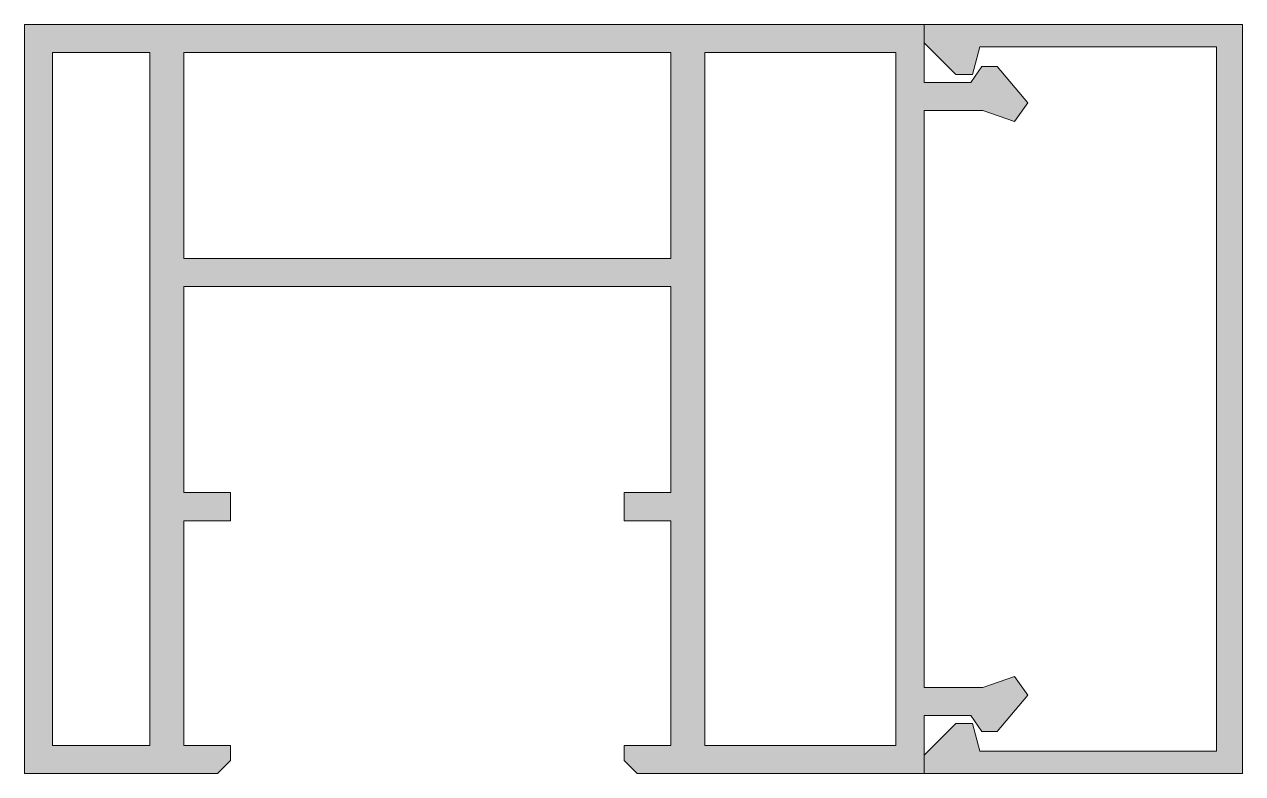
# Model space of a CAD drawing. Header units: metres. Extents: x -65 to 0, y 0 to 40.
import ezdxf

# ---------------------------------------------------------------- set-up
doc = ezdxf.new("R2010")
doc.units = ezdxf.units.M
doc.layers.add('A-DETL-GENF', color=92, linetype='Continuous', lineweight=18)

# ---------------------------------------------------------------- blocks, each defined once
blk = doc.blocks.new('31 Harol SC900iso - horizontaal-4586020-00_0 Basismaterialen')
at = {"layer": 'A-DETL-GENF'}
h = blk.add_hatch(color=256, dxfattribs=at)
h.paths.add_polyline_path([(-17, 0), (-17, 3.105), (-14.5, 3.105), (-13.906, 2.257), (-13.089, 2.257), (-11.466, 4.191), (-12.164, 5.188), (-13.857, 4.605), (-17, 4.605), (-17, 35.395), (-13.857, 35.395), (-12.164, 34.812), (-11.466, 35.809), (-13.089, 37.743), (-13.906, 37.743), (-14.5, 36.895), (-17, 36.895), (-17, 40), (-65, 40), (-65, 0), (-54.694, 0), (-54, 0.694), (-54, 1.5), (-56.5, 1.5), (-56.5, 13.5), (-54, 13.5), (-54, 15), (-56.5, 15), (-56.5, 26), (-30.5, 26), (-30.5, 15), (-33, 15), (-33, 13.5), (-30.5, 13.5), (-30.5, 1.5), (-33, 1.5), (-33, 0.694), (-32.306, 0)])
h.paths.add_polyline_path([(-18.5, 1.5), (-28.7, 1.5), (-28.7, 38.5), (-18.5, 38.5)])
h.paths.add_polyline_path([(-63.5, 1.5), (-63.5, 38.5), (-58.3, 38.5), (-58.3, 1.5)])
h.paths.add_polyline_path([(-30.5, 27.5), (-56.5, 27.5), (-56.5, 38.5), (-30.5, 38.5)])
blk.add_hatch(color=256, dxfattribs=at).paths.add_polyline_path([(0, 0), (0, 40), (-17, 40), (-17, 39.02), (-15.298, 37.318), (-14.415, 37.318), (-14.017, 38.8), (-1.4, 38.8), (-1.4, 1.2), (-14.017, 1.2), (-14.415, 2.682), (-15.298, 2.682), (-17, 0.98), (-17, 0)])
for p, q in [((-65, 40), (-65, 0)), ((-17, 40), (-65, 40)), ((0, 40), (-17, 40)), ((-17, 36.895), (-17, 40)), ((0, 0), (0, 40)), ((-17, 39.02), (-15.298, 37.318)), ((-63.5, 1.5), (-63.5, 38.5)), ((-63.5, 38.5), (-58.3, 38.5)), ((-58.3, 38.5), (-58.3, 1.5)), ((-56.5, 27.5), (-56.5, 38.5)), ((-56.5, 38.5), (-30.5, 38.5)), ((-30.5, 38.5), (-30.5, 27.5)), ((-28.7, 38.5), (-18.5, 38.5)), ((-28.7, 1.5), (-28.7, 38.5)), ((-18.5, 38.5), (-18.5, 1.5)), ((-14.415, 37.318), (-14.017, 38.8)), ((-14.017, 38.8), (-1.4, 38.8)), ((-1.4, 38.8), (-1.4, 1.2)), ((-13.906, 37.743), (-14.5, 36.895)), ((-13.089, 37.743), (-13.906, 37.743)), ((-11.466, 35.809), (-13.089, 37.743)), ((-15.298, 37.318), (-14.415, 37.318)), ((-14.5, 36.895), (-17, 36.895)), ((-12.164, 34.812), (-11.466, 35.809)), ((-17, 4.605), (-17, 35.395)), ((-17, 35.395), (-13.857, 35.395)), ((-13.857, 35.395), (-12.164, 34.812)), ((-30.5, 27.5), (-56.5, 27.5)), ((-56.5, 15), (-56.5, 26)), ((-56.5, 26), (-30.5, 26)), ((-30.5, 26), (-30.5, 15)), ((-54, 15), (-56.5, 15)), ((-54, 13.5), (-54, 15)), ((-30.5, 15), (-33, 15)), ((-33, 15), (-33, 13.5)), ((-56.5, 1.5), (-56.5, 13.5)), ((-56.5, 13.5), (-54, 13.5)), ((-33, 13.5), (-30.5, 13.5)), ((-30.5, 13.5), (-30.5, 1.5)), ((-13.857, 4.605), (-17, 4.605)), ((-12.164, 5.188), (-13.857, 4.605)), ((-11.466, 4.191), (-12.164, 5.188)), ((-13.089, 2.257), (-11.466, 4.191)), ((-17, 0), (-17, 3.105)), ((-17, 3.105), (-14.5, 3.105)), ((-15.298, 2.682), (-17, 0.98)), ((-14.415, 2.682), (-15.298, 2.682)), ((-14.5, 3.105), (-13.906, 2.257)), ((-14.017, 1.2), (-14.415, 2.682)), ((-13.906, 2.257), (-13.089, 2.257)), ((-58.3, 1.5), (-63.5, 1.5)), ((-54, 1.5), (-56.5, 1.5)), ((-54, 0.694), (-54, 1.5)), ((-30.5, 1.5), (-33, 1.5)), ((-33, 1.5), (-33, 0.694)), ((-18.5, 1.5), (-28.7, 1.5)), ((-54.694, 0), (-54, 0.694)), ((-33, 0.694), (-32.306, 0)), ((-1.4, 1.2), (-14.017, 1.2)), ((-65, 0), (-54.694, 0)), ((-32.306, 0), (-17, 0)), ((-17, 0), (0, 0))]:
    blk.add_line(p, q, dxfattribs=at)

msp = doc.modelspace()

# ---------------------------------------------------------------- block references
msp.add_blockref('31 Harol SC900iso - horizontaal-4586020-00_0 Basismaterialen', (0, 0))

doc.saveas('drawing.dxf')
